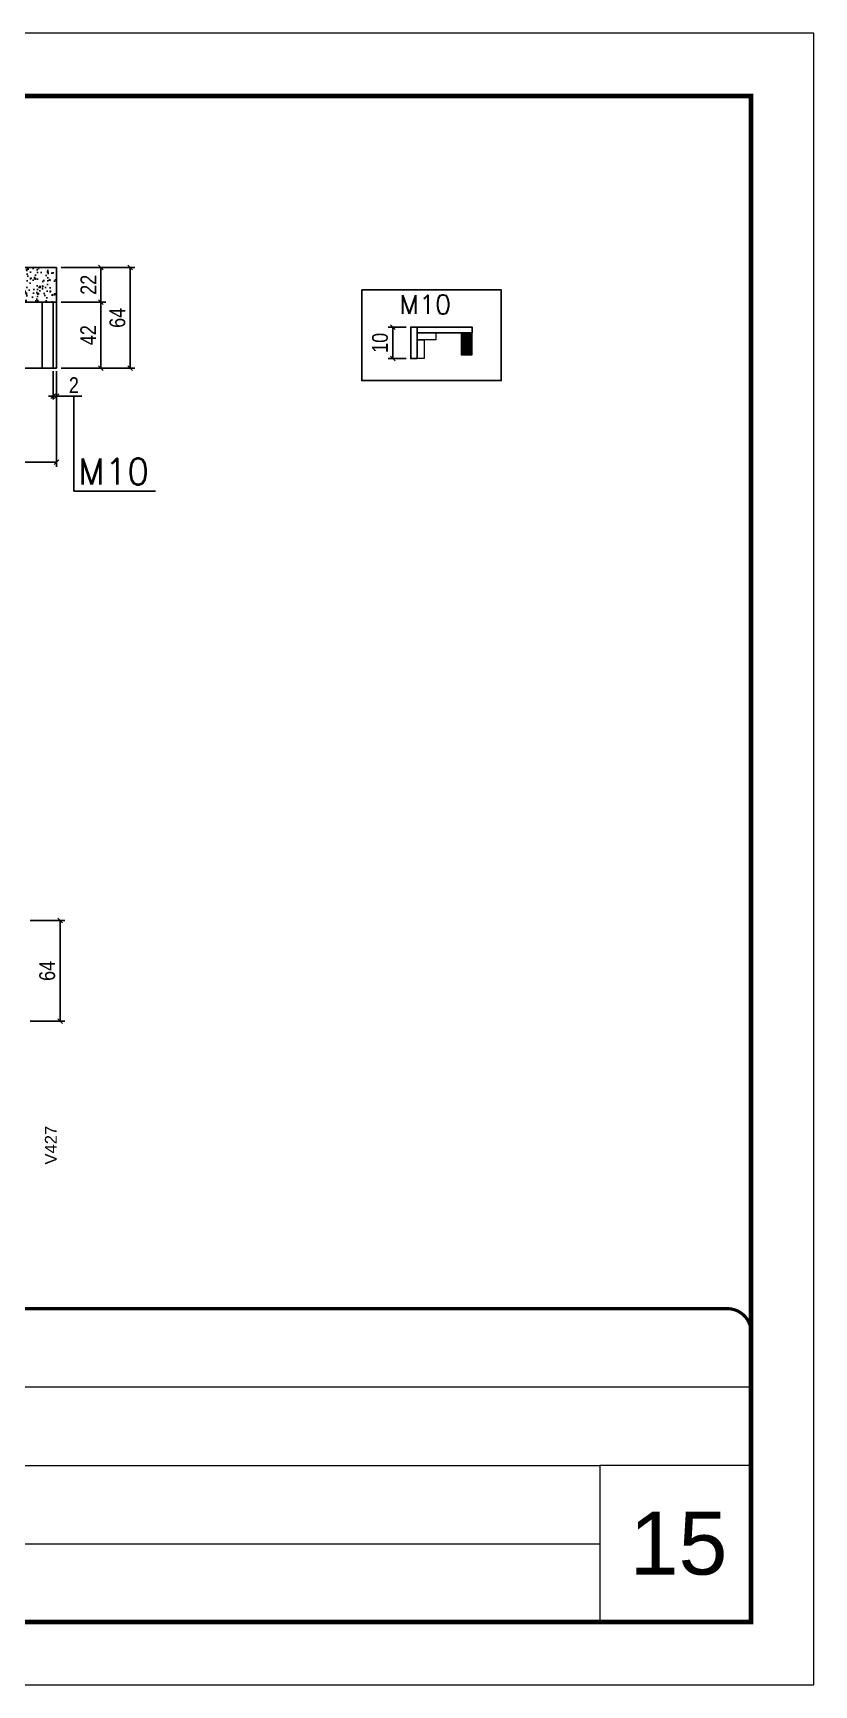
# Model space of a CAD drawing. Extents: x -3394 to 16474, y -5031 to 14397.
# Drawn here: x 8431 to 8927, y 9901 to 10951 of the extents above; entities that cross this region are included whole.
import ezdxf

# ---------------------------------------------------------------- set-up
doc = ezdxf.new("R2010")
doc.units = 0
doc.linetypes.add('CONTINUO', pattern=[0])
doc.linetypes.add('DASHED', pattern=[0.75, 0.5, -0.25])
doc.layers.get('0').update_dxf_attribs({"linetype": 'CONTINUOUS'})
doc.layers.get('Defpoints').update_dxf_attribs({"linetype": 'CONTINUOUS'})
for name, color, linetype in [('5', 5, 'CONTINUOUS'), ('COTA', 241, 'CONTINUOUS'), ('NOMENCLATURA', 7, 'CONTINUOUS'), ('Painéis', 200, 'CONTINUOUS'), ('SARR_2.2x7', 40, 'CONTINUOUS')]:
    doc.layers.add(name, color=color, linetype=linetype)
for name, color, linetype, lineweight in [('CARIMBO', 255, 'CONTINUOUS', 9), ('Folhas', 255, 'CONTINUOUS', 9), ('Madeira', 126, 'CONTINUOUS', 18), ('Sarr 2.2x7', 40, 'CONTINUOUS', 9), ('SARRAFO DE PRESSAO', 251, 'DASHED', 9)]:
    doc.layers.add(name, color=color, linetype=linetype, lineweight=lineweight)
doc.styles.add('ARIAL', font='arial.ttf')
doc.styles.add('COTA TECNICA', font='techl___.ttf', dxfattribs={"height": 10})
doc.styles.get("Standard").update_dxf_attribs({"font": 'ROMANS.SHX'})
doc.dimstyles.new('PAINEL', dxfattribs={"dimtxt": 10, "dimasz": 3, "dimexe": 3, "dimexo": 3, "dimgap": 3, "dimtad": 1, "dimdec": 1, "dimzin": 12, "dimdsep": 46, "dimtxsty": 'COTA TECNICA', "dimblk1": 'OBLIQUE', "dimblk2": 'OBLIQUE', "dimsah": 1, "dimcen": 0.9, "dimclrd": 4, "dimclre": 4, "dimclrt": 240, "dimadec": 1, "dimazin": 3, "dimtfac": 1, "dimtdec": 1, "dimtmove": 0, "dimatfit": 3, "dimfxl": 1, "dimtolj": 1, "dimtzin": 12, "dimarcsym": 0})

# ---------------------------------------------------------------- blocks, each defined once
blk = doc.blocks.new('9999999999')
at = {"color": 30, "linetype": 'CONTINUO'}
for p, q in [((98564.6, 34379.6), (99584, 34379.6)), ((98564.6, 34329.8), (99488, 34329.8)), ((99584, 34329.8), (99488, 34329.8)), ((99488, 34329.8), (99488, 34230.2)), ((98564.6, 34280), (99488, 34280))]:
    blk.add_line(p, q, dxfattribs=at)
at = {"color": 30, "linetype": 'CONTINUO', "const_width": 2}
blk.add_lwpolyline([(99584, 34230.2), (99584, 34414.4, 0.414214), (99569, 34429.4), (98229, 34429.4, 0.414214), (98214, 34414.4), (98214, 34245.2, 0.414214), (98229, 34230.2), (99584, 34230.2)], format="xyb", dxfattribs=at)
at = {"layer": 'Folhas'}
blk.add_lwpolyline([(98139, 34190.2), (99624, 34190.2), (99624, 35240.2), (98139, 35240.2)], close=True, dxfattribs=at)
at = {"layer": 'Folhas', "color": 30, "const_width": 3}
blk.add_lwpolyline([(98214, 34230.2), (99584, 34230.2), (99584, 35200.2), (98214, 35200.2)], close=True, dxfattribs=at)
blk = doc.blocks.new('_Oblique')
at = {"color": 0, "linetype": 'ByBlock', "lineweight": -2}
blk.add_line((-0.5, -0.5), (0.5, 0.5), dxfattribs=at)
blk = doc.blocks.new('*D530')
at = {"layer": 'COTA', "color": 4, "linetype": 'ByBlock', "lineweight": -2, "transparency": 16777216}
for p, q in [((8347.3, 10734.8), (8347.3, 10675.1)), ((8445.8, 10734.8), (8445.8, 10675.1)), ((8347.3, 10678.1), (8445.8, 10678.1))]:
    blk.add_line(p, q, dxfattribs=at)
at = {"layer": 'Defpoints', "color": 0, "linetype": 'ByBlock', "transparency": 16777216}
for p in [(8347.3, 10737.8), (8445.8, 10737.8), (8445.8, 10678.1)]:
    blk.add_point(p, dxfattribs=at)
at = {"layer": 'COTA', "color": 4, "linetype": 'ByBlock', "lineweight": -2, "transparency": 16777216, "xscale": 3, "yscale": 3, "zscale": 3, "rotation": 180}
blk.add_blockref('_Oblique', (8347.3, 10678.1), dxfattribs=at)
at = {"layer": 'COTA', "color": 4, "linetype": 'ByBlock', "lineweight": -2, "transparency": 16777216, "xscale": 3, "yscale": 3, "zscale": 3}
blk.add_blockref('_Oblique', (8445.8, 10678.1), dxfattribs=at)
at = {"layer": 'COTA', "color": 240, "linetype": 'ByBlock', "transparency": 16777216, "insert": (8396.6, 10686.2), "char_height": 10, "attachment_point": 5, "style": 'COTA TECNICA'}
blk.add_mtext('\\A1;98.5', dxfattribs=at)
blk = doc.blocks.new('*D527')
at = {"layer": 'COTA', "color": 4, "linetype": 'ByBlock', "lineweight": -2, "transparency": 16777216}
for p, q in [((8448.8, 10779.8), (8477.1, 10779.8)), ((8474.1, 10779.8), (8474.1, 10737.8)), ((8448.8, 10737.8), (8477.1, 10737.8))]:
    blk.add_line(p, q, dxfattribs=at)
at = {"layer": 'Defpoints', "color": 0, "linetype": 'ByBlock', "transparency": 16777216}
for p in [(8445.8, 10779.8), (8445.8, 10737.8), (8474.1, 10737.8)]:
    blk.add_point(p, dxfattribs=at)
at = {"layer": 'COTA', "color": 4, "linetype": 'ByBlock', "lineweight": -2, "transparency": 16777216, "xscale": 3, "yscale": 3, "zscale": 3}
for p, rotation in [((8474.1, 10779.8), 90), ((8474.1, 10737.8), 270)]:
    blk.add_blockref('_Oblique', p, dxfattribs=dict(at, rotation=rotation))
at = {"layer": 'COTA', "color": 240, "linetype": 'ByBlock', "transparency": 16777216, "insert": (8466, 10758.8), "char_height": 10, "attachment_point": 5, "rotation": 90, "style": 'COTA TECNICA'}
blk.add_mtext('\\A1;42', dxfattribs=at)
blk = doc.blocks.new('*D528')
at = {"layer": 'COTA', "color": 4, "linetype": 'ByBlock', "lineweight": -2, "transparency": 16777216}
for p, q in [((8448.8, 10801.8), (8477.1, 10801.8)), ((8474.1, 10779.8), (8474.1, 10801.8)), ((8448.8, 10779.8), (8477.1, 10779.8))]:
    blk.add_line(p, q, dxfattribs=at)
at = {"layer": 'Defpoints', "color": 0, "linetype": 'ByBlock', "transparency": 16777216}
for p in [(8445.8, 10801.8), (8474.1, 10801.8), (8445.8, 10779.8)]:
    blk.add_point(p, dxfattribs=at)
at = {"layer": 'COTA', "color": 4, "linetype": 'ByBlock', "lineweight": -2, "transparency": 16777216, "xscale": 3, "yscale": 3, "zscale": 3}
for p, rotation in [((8474.1, 10801.8), 90), ((8474.1, 10779.8), 270)]:
    blk.add_blockref('_Oblique', p, dxfattribs=dict(at, rotation=rotation))
at = {"layer": 'COTA', "color": 240, "linetype": 'ByBlock', "transparency": 16777216, "insert": (8466.1, 10790.8), "char_height": 10, "attachment_point": 5, "rotation": 90, "style": 'COTA TECNICA'}
blk.add_mtext('\\A1;22', dxfattribs=at)
blk = doc.blocks.new('*D529')
at = {"layer": 'COTA', "color": 4, "linetype": 'ByBlock', "lineweight": -2, "transparency": 16777216}
for p, q in [((8448.8, 10801.8), (8495.7, 10801.8)), ((8492.7, 10801.8), (8492.7, 10737.8)), ((8448.8, 10737.8), (8495.7, 10737.8))]:
    blk.add_line(p, q, dxfattribs=at)
at = {"layer": 'Defpoints', "color": 0, "linetype": 'ByBlock', "transparency": 16777216}
for p in [(8445.8, 10801.8), (8445.8, 10737.8), (8492.7, 10737.8)]:
    blk.add_point(p, dxfattribs=at)
at = {"layer": 'COTA', "color": 4, "linetype": 'ByBlock', "lineweight": -2, "transparency": 16777216, "xscale": 3, "yscale": 3, "zscale": 3}
for p, rotation in [((8492.7, 10801.8), 90), ((8492.7, 10737.8), 270)]:
    blk.add_blockref('_Oblique', p, dxfattribs=dict(at, rotation=rotation))
at = {"layer": 'COTA', "color": 240, "linetype": 'ByBlock', "transparency": 16777216, "insert": (8484.6, 10769.8), "char_height": 10, "attachment_point": 5, "rotation": 90, "style": 'COTA TECNICA'}
blk.add_mtext('\\A1;64', dxfattribs=at)
blk = doc.blocks.new('*D531')
at = {"layer": 'COTA', "color": 4, "linetype": 'Continuous', "lineweight": -2, "transparency": 16777216}
for p, q in [((8443.8, 10735.8), (8443.8, 10718)), ((8445.8, 10735.8), (8445.8, 10718)), ((8443.8, 10720), (8440.8, 10720)), ((8443.8, 10720), (8445.8, 10720)), ((8445.8, 10720), (8461.9, 10720))]:
    blk.add_line(p, q, dxfattribs=at)
at = {"layer": 'Defpoints', "color": 0, "linetype": 'Continuous', "transparency": 16777216}
for p in [(8443.8, 10737.8), (8445.8, 10737.8), (8445.8, 10720)]:
    blk.add_point(p, dxfattribs=at)
at = {"layer": 'COTA', "color": 4, "linetype": 'Continuous', "lineweight": -2, "transparency": 16777216, "xscale": 3, "yscale": 3, "zscale": 3}
blk.add_blockref('_Oblique', (8443.8, 10720), dxfattribs=at)
at = {"layer": 'COTA', "color": 4, "linetype": 'Continuous', "lineweight": -2, "transparency": 16777216, "xscale": 3, "yscale": 3, "zscale": 3, "rotation": 180}
blk.add_blockref('_Oblique', (8445.8, 10720), dxfattribs=at)
at = {"layer": 'COTA', "color": 240, "linetype": 'Continuous', "transparency": 16777216, "insert": (8456.9, 10727), "char_height": 10, "attachment_point": 5, "style": 'COTA TECNICA'}
blk.add_mtext('\\A1;2', dxfattribs=at)
blk = doc.blocks.new('*D532')
at = {"layer": 'Defpoints', "color": 0, "linetype": 'ByBlock', "transparency": 16777216}
for p in [(8671, 10763.9), (8659.6, 10743.9), (8671, 10743.9)]:
    blk.add_point(p, dxfattribs=at)
at = {"layer": 'Sarr 2.2x7', "color": 4, "linetype": 'ByBlock', "lineweight": -2, "transparency": 16777216}
for p, q in [((8668, 10763.9), (8656.6, 10763.9)), ((8659.6, 10763.9), (8659.6, 10743.9)), ((8668, 10743.9), (8656.6, 10743.9))]:
    blk.add_line(p, q, dxfattribs=at)
at = {"layer": 'Sarr 2.2x7', "color": 4, "linetype": 'ByBlock', "lineweight": -2, "transparency": 16777216, "xscale": 3, "yscale": 3, "zscale": 3}
for p, rotation in [((8659.6, 10763.9), 90), ((8659.6, 10743.9), 270)]:
    blk.add_blockref('_Oblique', p, dxfattribs=dict(at, rotation=rotation))
at = {"layer": 'Sarr 2.2x7', "color": 240, "linetype": 'ByBlock', "transparency": 16777216, "insert": (8651.5, 10753.9), "char_height": 10, "attachment_point": 5, "rotation": 90, "style": 'COTA TECNICA'}
blk.add_mtext('\\A1;10', dxfattribs=at)
blk = doc.blocks.new('*D543')
at = {"layer": 'COTA', "color": 4, "linetype": 'ByBlock', "lineweight": -2, "transparency": 16777216}
for p, q in [((8429.1, 10386.7), (8451.1, 10386.7)), ((8448.1, 10322.7), (8448.1, 10386.7)), ((8429.1, 10322.7), (8451.1, 10322.7))]:
    blk.add_line(p, q, dxfattribs=at)
at = {"layer": 'Defpoints', "color": 0, "linetype": 'ByBlock', "transparency": 16777216}
for p in [(8426.1, 10386.7), (8448.1, 10386.7), (8426.1, 10322.7)]:
    blk.add_point(p, dxfattribs=at)
at = {"layer": 'COTA', "color": 4, "linetype": 'ByBlock', "lineweight": -2, "transparency": 16777216, "xscale": 3, "yscale": 3, "zscale": 3}
for p, rotation in [((8448.1, 10386.7), 90), ((8448.1, 10322.7), 270)]:
    blk.add_blockref('_Oblique', p, dxfattribs=dict(at, rotation=rotation))
at = {"layer": 'COTA', "color": 240, "linetype": 'ByBlock', "transparency": 16777216, "insert": (8440, 10354.7), "char_height": 10, "attachment_point": 5, "rotation": 90, "style": 'COTA TECNICA'}
blk.add_mtext('\\A1;64', dxfattribs=at)

msp = doc.modelspace()

# ---------------------------------------------------------------- hatches: boundary and pattern name
at = {"layer": 'COTA', "linetype": 'Continuous'}
h = msp.add_hatch(dxfattribs=at)
h.set_pattern_fill('AR-CONC', color=256, scale=0.05)
h.paths.add_polyline_path([(8347.31, 10801.76), (8347.31, 10779.76), (8445.81, 10779.76), (8445.81, 10801.76)])
at = {"layer": 'Madeira'}
h = msp.add_hatch(dxfattribs=at)
h.set_pattern_fill('ANSI31', color=256, scale=0.2, angle=270, style=0)
h.set_pattern_definition([(315, (25275.99513, -2587.8209), (0.449012806, 0.449012806), [])])
h.paths.add_polyline_path([(8709.98, 10760.31), (8702.98, 10760.31), (8702.98, 10746.31), (8709.98, 10746.31)])

# ---------------------------------------------------------------- linework, layer by layer
at = {"linetype": 'ByBlock'}
msp.add_lwpolyline([(8639.81, 10787.51), (8728.5, 10787.51), (8728.5, 10729.88), (8639.81, 10729.88)], close=True, dxfattribs=at)
at = {"layer": 'COTA', "linetype": 'ByBlock'}
for p in [(8347.31, 10801.76), (8445.81, 10779.76)]:
    msp.add_line(p, (8445.81, 10801.76), dxfattribs=at)
at = {"layer": 'Madeira'}
msp.add_lwpolyline([(8709.98, 10760.31), (8702.98, 10760.31), (8702.98, 10746.31), (8709.98, 10746.31)], close=True, dxfattribs=at)
at = {"layer": 'NOMENCLATURA', "linetype": 'Continuous'}
for q in [(8456.87, 10720.02), (8508.75, 10659.67)]:
    msp.add_line((8456.87, 10659.67), q, dxfattribs=at)
at = {"layer": 'Painéis', "linetype": 'ByBlock'}
for p, q in [((8347.31, 10779.76), (8445.81, 10779.76)), ((8443.81, 10737.76), (8443.81, 10779.76)), ((8445.81, 10737.76), (8445.81, 10779.76)), ((8347.31, 10737.76), (8445.81, 10737.76))]:
    msp.add_line(p, q, dxfattribs=at)
at = {"layer": 'Painéis'}
msp.add_lwpolyline([(8675.02, 10743.91), (8671.02, 10743.91), (8671.02, 10763.91), (8675.02, 10763.91)], close=True, dxfattribs=at)
at = {"layer": 'Painéis', "linetype": 'ByBlock'}
msp.add_lwpolyline([(8675.02, 10763.91), (8709.96, 10763.91), (8709.96, 10760.31), (8675.02, 10760.31), (8675.02, 10763.91)], dxfattribs=at)
at = {"layer": 'Sarr 2.2x7', "linetype": 'ByBlock'}
for points in [[(8675.02, 10760.31), (8687.02, 10760.31), (8687.02, 10755.91), (8675.02, 10755.91), (8675.02, 10760.31)], [(8675.02, 10743.91), (8675.02, 10755.91), (8679.42, 10755.91), (8679.42, 10743.91), (8675.02, 10743.91)]]:
    msp.add_lwpolyline(points, dxfattribs=at)
at = {"layer": 'SARR_2.2x7', "linetype": 'Continuous'}
msp.add_line((8436.81, 10737.76), (8436.81, 10779.76), dxfattribs=at)

# ---------------------------------------------------------------- block references
at = {"layer": 'SARRAFO DE PRESSAO', "color": 6, "linetype": 'ByBlock'}
msp.add_blockref('9999999999', (-90696.77, -24289.38), dxfattribs=at)

# ---------------------------------------------------------------- texts
at = {"layer": '5', "color": 7, "linetype": 'Continuous'}
msp.add_text('M10', height=12, rotation=359.99996, dxfattribs=at).set_placement((8663.77, 10772.29))
at = {"layer": 'CARIMBO', "style": 'ARIAL'}
msp.add_text('15', height=40, dxfattribs=at).set_placement((8810.07, 9970.97))
at = {"layer": 'NOMENCLATURA', "linetype": 'Continuous'}
msp.add_text('M10', height=16.5, dxfattribs=at).set_placement((8459.55, 10663.87))
at = {"layer": 'NOMENCLATURA', "linetype": 'Continuous', "style": 'ARIAL'}
msp.add_text('V427', height=7.567, rotation=90, dxfattribs=at).set_placement((8446.05, 10231.58))

# ---------------------------------------------------------------- dimensions: what is measured, and where the dimension line sits
at = {"layer": 'COTA', "linetype": 'ByBlock'}
dim = msp.add_linear_dim(base=(8474.09, 10801.76), p1=(8445.81, 10779.76), p2=(8445.81, 10801.76), angle=90, dimstyle='PAINEL', dxfattribs=at)
dim.commit()
dim.dimension.update_dxf_attribs({"geometry": '*D528', "text_midpoint": (8474.09, 10790.76), "dimtype": 160})
for base, p1, p2, picture, middle in [((8492.67, 10737.76), (8445.81, 10801.76), (8445.81, 10737.76), '*D529', (8484.57, 10769.76)), ((8474.09, 10737.76), (8445.81, 10779.76), (8445.81, 10737.76), '*D527', (8466.02, 10758.76)), ((8448.09, 10386.74), (8426.09, 10322.74), (8426.09, 10386.74), '*D543', (8439.99, 10354.74))]:
    dim = msp.add_linear_dim(base=base, p1=p1, p2=p2, angle=90, dimstyle='PAINEL', dxfattribs=at)
    dim.commit()
    dim.dimension.update_dxf_attribs({"geometry": picture, "text_midpoint": middle})
dim = msp.add_linear_dim(base=(8445.81, 10678.07), p1=(8347.31, 10737.76), p2=(8445.81, 10737.76), dimstyle='PAINEL', dxfattribs=at)
dim.commit()
dim.dimension.update_dxf_attribs({"geometry": '*D530', "text_midpoint": (8396.56, 10686.21)})
at = {"layer": 'COTA', "linetype": 'Continuous'}
dim = msp.add_linear_dim(base=(8445.81, 10720.02), p1=(8443.81, 10737.76), p2=(8445.81, 10737.76), dimstyle='PAINEL', override={"dimexe": 2, "dimexo": 2, "dimgap": 2, "dimadec": 8, "dimtix": 1, "dimatfit": 2, "dimldrblk": 'Oblique'}, dxfattribs=at)
dim.commit()
dim.dimension.update_dxf_attribs({"geometry": '*D531', "text_midpoint": (8456.87, 10720.02), "dimtype": 160})
at = {"layer": 'Sarr 2.2x7', "linetype": 'ByBlock'}
dim = msp.add_linear_dim(base=(8659.64, 10743.91), p1=(8671.02, 10763.91), p2=(8671.02, 10743.91), angle=90, dimstyle='PAINEL', override={"dimlfac": 0.5}, dxfattribs=at)
dim.commit()
dim.dimension.update_dxf_attribs({"geometry": '*D532', "text_midpoint": (8651.54, 10753.91)})

doc.saveas('drawing.dxf')
